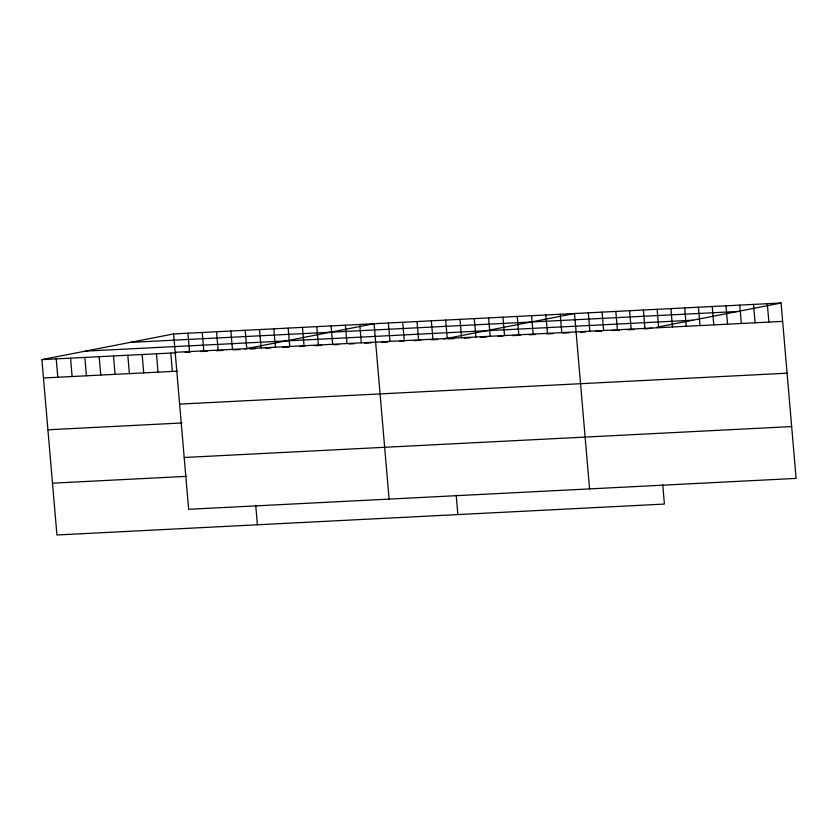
<?xml version="1.0" encoding="UTF-8"?>
<svg xmlns="http://www.w3.org/2000/svg" width="838" height="838" viewBox="0 0 838 838"><rect width="100%" height="100%" fill="white"/><g stroke="black" fill="none" stroke-linecap="round" stroke-linejoin="round"><path stroke-width="1.26" d="M662.732 484.636L664.398 504.067L56.932 534.99L41.9 359.607L173.602 333.933L781.068 303.01L796.1 478.393L188.634 509.305L173.602 333.933M244.78 348.933L374.062 323.73L389.094 499.102M444.035 338.971L574.522 313.527L589.564 488.9M651.786 328.224L644.359 328.946M656.615 327.281L781.068 303.01M130.141 342.407L737.608 311.485M85.361 351.132L692.827 320.221M175.173 352.306L782.64 321.383M41.9 359.607L175.98 352.788M185.093 352.327L190.299 352.054M200.711 351.531L207.216 351.195M216.33 350.734L222.835 350.399M233.247 349.865L239.762 349.54M250.174 349.006L255.381 348.744M265.793 348.21L270.999 347.948M282.72 347.351L289.225 347.026M299.637 346.492L304.843 346.23M315.256 345.696L321.771 345.361M333.482 344.764L338.688 344.502M349.1 343.978L354.306 343.706M364.729 343.182L371.234 342.847M381.646 342.313L388.151 341.988M399.873 341.391L403.78 341.192M414.192 340.657L420.697 340.333M431.109 339.799L437.625 339.463M447.838 338.95L454.091 338.625M464.105 338.123L470.369 337.798M480.384 337.295L486.637 336.97M497.908 336.405L502.915 336.143M512.929 335.64L520.44 335.252M529.197 334.802L535.461 334.488M546.722 333.912L552.986 333.597M563 333.084L569.253 332.77M580.525 332.194L585.532 331.942M595.546 331.429L601.799 331.115M611.813 330.601L619.324 330.224M628.091 329.774L634.345 329.46M43.471 377.98L177.551 371.161M179.615 404.115L787.081 373.193M47.913 429.789L181.993 422.97M184.192 457.496L791.659 426.573M52.49 483.18L186.57 476.351M767.294 303.712L768.875 322.085M753.53 304.414L755.101 322.787M739.755 305.116L741.337 323.489M725.991 305.818L727.562 324.18M712.216 306.519L713.798 324.882M698.452 307.211L700.023 325.584M684.677 307.913L686.259 326.286M670.913 308.614L672.485 326.988M657.139 309.316L658.72 327.689M643.375 310.018L644.946 328.391M629.6 310.72L631.182 329.093M615.836 311.422L617.407 329.795M602.061 312.124L603.643 330.497M588.297 312.825L589.868 331.188M560.203 314.25L561.785 332.623M545.884 314.983L547.465 333.356M531.564 315.706L533.146 334.079M517.256 316.439L518.827 334.812M502.936 317.162L504.507 335.535M488.617 317.895L490.188 336.268M474.298 318.629L475.869 336.991M459.978 319.351L461.549 337.724M445.659 320.085L447.23 338.458M456.197 495.153L457.862 514.584M431.34 320.807L432.911 339.181M417.02 321.541L418.591 339.914M402.701 322.274L404.272 340.637M388.382 322.997L389.953 341.37M359.743 324.453L361.314 342.826M345.424 325.186L346.995 343.559M331.104 325.909L332.676 344.282M316.785 326.642L318.367 345.015M302.466 327.375L304.047 345.738M288.146 328.098L289.728 346.471M273.827 328.831L275.409 347.194M259.508 329.554L261.089 347.927M245.188 330.287L246.77 348.66M255.737 505.356L257.402 524.787M230.869 331.01L232.451 349.383M216.55 331.743L218.131 350.116M202.241 332.476L203.812 350.839M187.922 333.199L189.493 351.572M170.774 353.049L172.345 371.423M156.455 353.783L158.026 372.145M142.135 354.505L143.707 372.879M127.816 355.239L129.387 373.612M113.497 355.961L115.068 374.335M99.177 356.695L100.749 375.068M84.858 357.428L86.429 375.791M70.539 358.151L72.11 376.524M56.219 358.884L57.791 377.257"/></g></svg>
